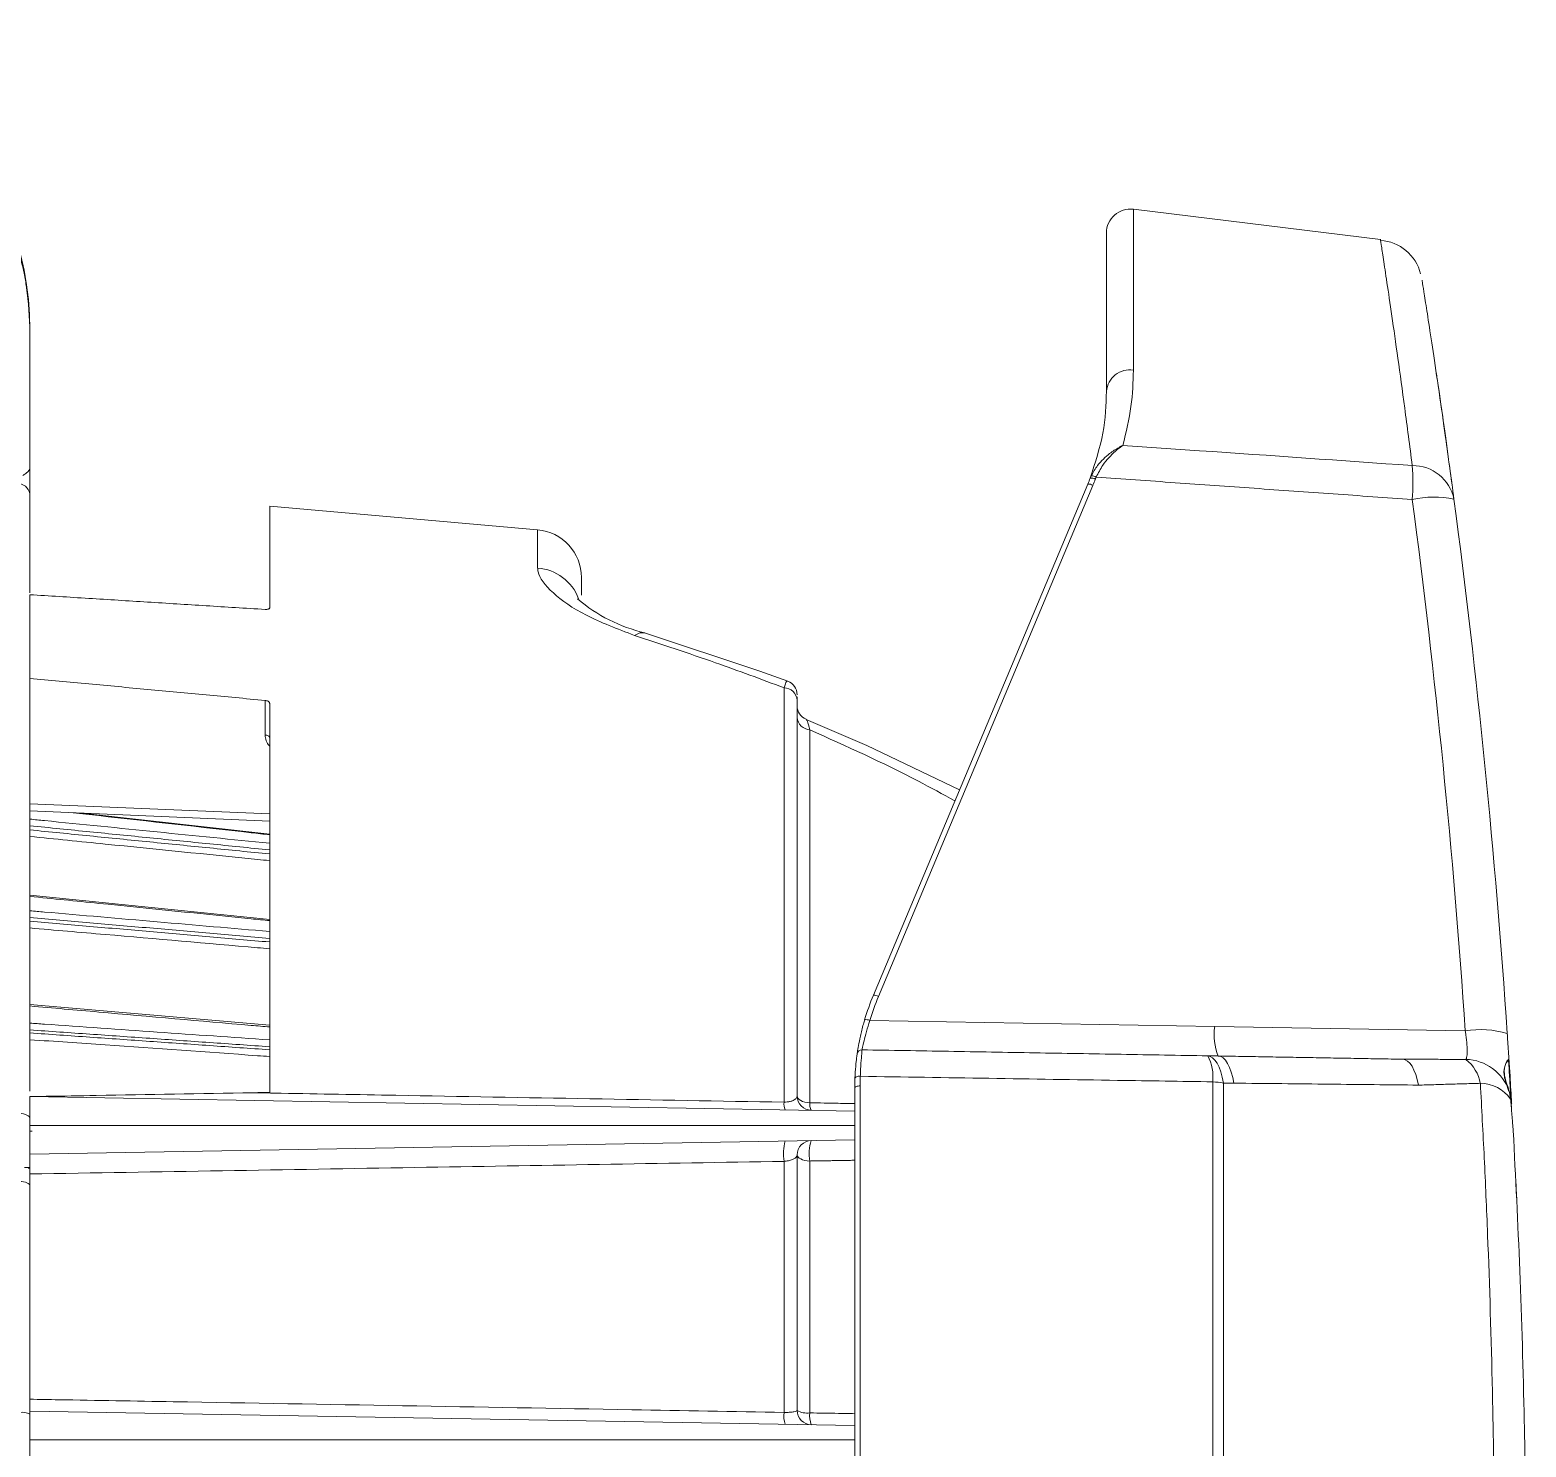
# Model space of a CAD drawing. Extents: x 11 to 120, y 2 to 94.
# Drawn here: x 96.511 to 99.631, y 40.824 to 43.778 of the extents above; entities that cross this region are included whole.
import ezdxf

# ---------------------------------------------------------------- set-up
doc = ezdxf.new("R2010")
doc.units = 0
doc.header["$MEASUREMENT"] = 0
doc.linetypes.add('SLD-Solid', pattern=[0])
doc.layers.add('OBJECT', color=7, linetype='CONTINUOUS')

msp = doc.modelspace()

# ---------------------------------------------------------------- linework, layer by layer
at = {"layer": 'OBJECT', "color": 7, "linetype": 'SLD-Solid', "lineweight": 15}
for p, q in [((99.3278, 43.3412), (98.8124, 43.4045)), ((98.8124, 43.4045), (98.8124, 43.0689)), ((98.7563, 43.025), (98.7563, 43.3549)), ((98.7563, 43.0738), (98.7563, 43.2204)), ((98.7563, 43.025), (98.7563, 43.212)), ((96.5113, 43.1476), (96.5113, 43.1536)), ((96.5113, 43.1476), (96.5113, 42.8665)), ((96.5113, 42.8074), (96.5113, 42.6051)), ((98.2703, 41.7658), (98.7174, 42.8316)), ((98.7279, 42.8289), (98.2807, 41.7632)), ((97.5701, 42.7363), (97.0113, 42.7852)), ((97.0113, 42.7852), (97.0113, 42.5737)), ((97.5701, 42.6565), (97.5701, 42.7363)), ((97.6613, 42.6367), (97.6613, 42.5997)), ((96.5113, 42.4264), (96.5113, 42.601)), ((96.5113, 42.4159), (96.5113, 42.4264)), ((96.5113, 42.4159), (96.5113, 41.566)), ((98.084, 41.5429), (98.084, 42.4068)), ((97.0016, 42.3082), (97.0016, 42.3806)), ((97.0113, 42.3741), (97.0113, 41.5632)), ((98.1113, 42.3808), (98.1113, 41.5561)), ((98.1377, 42.3194), (98.1377, 41.5416)), ((96.5113, 42.165), (97.0113, 42.1441)), ((96.5113, 42.15), (97.0113, 42.1291)), ((97.0113, 42.1017), (96.6196, 42.1455)), ((97.0113, 41.9236), (96.5113, 41.9742)), ((97.0113, 41.7032), (96.5113, 41.7469)), ((98.2629, 41.7132), (98.982, 41.7007)), ((98.982, 41.7007), (99.5045, 41.6916)), ((99.5956, 41.6329), (99.5956, 41.6334)), ((98.2313, 39.4664), (98.2313, 41.5724)), ((98.2426, 41.5768), (98.2426, 39.462)), ((98.9779, 39.4535), (98.9779, 41.5853)), ((99.0002, 41.5828), (99.0002, 39.456)), ((98.2313, 41.5245), (96.5113, 41.5545)), ((99.6013, 41.5233), (99.6013, 41.5237)), ((99.6013, 41.5237), (99.6013, 41.5237)), ((99.6013, 41.5233), (99.6013, 41.5233)), ((96.5157, 41.4823), (96.5113, 41.4826)), ((98.2313, 41.4645), (96.5113, 41.4345)), ((98.084, 40.8962), (98.084, 41.4196)), ((98.1113, 41.433), (98.1113, 40.9005)), ((98.1377, 41.4203), (98.1377, 40.8951)), ((96.5113, 41.3933), (96.5113, 40.9236)), ((99.61, 41.3803), (99.61, 41.3811)), ((96.5113, 40.9236), (96.5113, 40.8922)), ((98.2313, 40.8689), (96.5113, 40.8989))]:
    msp.add_line(p, q, dxfattribs=at)
at = {"layer": 'OBJECT', "color": 7, "linetype": 'SLD-Solid', "lineweight": 15, "flags": 128}
for points in [[(97.7932, 42.5211), (97.7833, 42.5213), (97.7721, 42.5161)], [(98.0917, 42.4206), (98.0336, 42.4415), (97.7932, 42.5211)], [(98.4499, 42.194), (98.2568, 42.2862), (98.1298, 42.3409)], [(97.0113, 42.3032), (97.0112, 42.3041), (97.0106, 42.3051), (97.0097, 42.3059), (97.0085, 42.3067), (97.0071, 42.3073), (97.0054, 42.3078), (97.0036, 42.3081), (97.0016, 42.3082)], [(98.9674, 41.6396), (98.9726, 41.6385), (98.9777, 41.6355), (98.9825, 41.6306), (98.9871, 41.624), (98.9912, 41.6157), (98.9948, 41.606), (98.9978, 41.5949), (99.0002, 41.5828)], [(98.9893, 41.6392), (98.9946, 41.6381), (98.9996, 41.6351), (99.0045, 41.6303), (99.009, 41.6237), (99.0131, 41.6154), (99.0167, 41.6057), (99.0197, 41.5947), (99.0221, 41.5826)], [(99.3741, 41.6325), (99.3792, 41.6314), (99.3842, 41.6286), (99.389, 41.624), (99.3935, 41.6177), (99.3976, 41.6099), (99.4013, 41.6006), (99.4044, 41.5901), (99.4069, 41.5785)], [(99.5969, 41.6133), (99.596, 41.6269), (99.5956, 41.6334)], [(98.2318, 41.5929), (98.232, 41.5938), (98.2327, 41.5947), (98.2338, 41.5954), (98.2352, 41.5961), (98.2369, 41.5966), (98.2388, 41.5969), (98.2409, 41.597), (98.243, 41.5969)], [(99.5979, 41.5961), (99.5972, 41.6086), (99.5969, 41.6133)], [(98.2313, 41.5724), (98.2316, 41.5733), (98.2322, 41.5742), (98.2333, 41.575), (98.2347, 41.5757), (98.2364, 41.5762), (98.2384, 41.5766), (98.2405, 41.5768), (98.2426, 41.5768)], [(98.1377, 41.5416), (98.1324, 41.5422), (98.1274, 41.5432), (98.1228, 41.5446), (98.1189, 41.5464), (98.1157, 41.5486), (98.1133, 41.5509), (98.1118, 41.5535), (98.1113, 41.5561)], [(96.5113, 41.509), (96.5109, 41.5109), (96.5097, 41.5128), (96.5077, 41.5145), (96.5051, 41.5161), (96.5018, 41.5174), (96.498, 41.5185), (96.4938, 41.5192), (96.4894, 41.5197)], [(98.1377, 41.4203), (98.1324, 41.4207), (98.1274, 41.4216), (98.1228, 41.4229), (98.1189, 41.4245), (98.1157, 41.4263), (98.1133, 41.4284), (98.1118, 41.4307), (98.1113, 41.433)], [(96.5113, 41.3686), (96.5109, 41.3703), (96.5097, 41.3719), (96.5077, 41.3734), (96.5051, 41.3748), (96.5018, 41.3759), (96.498, 41.3768), (96.4938, 41.3774), (96.4894, 41.3778)]]:
    msp.add_lwpolyline(points, dxfattribs=at)
at = {"layer": 'OBJECT', "color": 7, "linetype": 'SLD-Solid', "lineweight": 15}
for centre, radius, start, end in [((95.8863, 43.1536), 0.625, 0, 88.5), ((98.8063, 43.3549), 0.05, 83, 180), ((99.3209, 43.2465), 0.0936, 14.4464, 85.831), ((98.8044, 43.0214), 0.0481, 80.336, 175.7011), ((98.8925, 42.8348), 0.5028, 355.9608, 4.0392), ((99.395, 42.7823), 0.0879, 11.8659, 90.6216), ((98.2563, 43.025), 0.5, 337.24, 338.7898), ((98.7237, 42.8255), 0.0187, 60.359, 93.9028), ((98.7243, 42.829), 0.02, 58.1509, 89.1073), ((98.2576, 43.0263), 0.51, 337.24, 338.7898), ((96.4864, 42.8073), 0.0249, 0.0989, 83.1348), ((98.7183, 42.8132), 0.0185, 58.7493, 92.6715), ((99.4399, 42.6003), 0.2042, 78.3888, 102.9691), ((82.2665, 40.5315), 17.277, 3.85006, 7.54267), ((82.2543, 40.5194), 17.377, 3.85006, 7.54267), ((97.5613, 42.6367), 0.1, 0, 85), ((97.5626, 42.5573), 0.0995, 20.7473, 85.7094), ((97.8676, 42.8425), 0.3294, 229.4425, 257.0595), ((98.0836, 42.379), 0.0278, 3.8449, 89.1899), ((98.0813, 42.3925), 0.03, 359.9969, 69.8526), ((98.1413, 42.3692), 0.03, 180.0038, 247.9646), ((98.1387, 42.3468), 0.0274, 184.1905, 267.8886), ((98.7313, 41.5724), 0.5, 157.24, 163.4428), ((98.7326, 41.5736), 0.49, 157.24, 163.4428), ((98.2711, 41.7474), 0.0185, 58.7493, 92.6715), ((98.2546, 41.6954), 0.0197, 65.231, 97.5052), ((99.1097, 41.6847), 0.1287, 172.8451, 200.7056), ((99.5369, 41.502), 0.1923, 73.2932, 99.6749), ((98.2463, 41.6421), 0.01, 89, 171.8176), ((98.8857, 41.5957), 0.0928, 353.5803, 28.2123), ((99.4551, 41.5676), 0.0822, 10.3253, 51.7456), ((99.5028, 41.533), 0.0992, 19.2738, 88.1436), ((98.9666, 41.3833), 0.2023, 80.4535, 86.8226), ((99.5351, 41.5034), 0.0789, 35.6842, 89.363), ((98.1203, 41.5396), 0.0365, 174.7901, 200.1872), ((98.1413, 41.5561), 0.03, 180, 269), ((98.1636, 41.5388), 0.0261, 173.6379, 209.121), ((99.6005, 41.541), 0.000966, 260.4802, 328.1553), ((99.6005, 41.5405), 0.000986, 260.1647, 327.3418), ((99.6011, 41.5314), 0.00107, 260.6896, 320.7707), ((98.1974, 41.4353), 0.1145, 166.4959, 187.8554), ((98.1413, 41.433), 0.03, 91, 180), ((98.2217, 41.4356), 0.0854, 161.2821, 190.3291), ((96.5021, 41.4519), 0.0454, 267.7618, 281.686), ((85.2264, 40.6605), 14.4016, 2.67017, 2.84975), ((96.4942, 40.8608), 0.0358, 61.4072, 97.7847), ((98.1534, 40.8896), 0.0698, 174.5452, 195.0924), ((98.1413, 40.9005), 0.03, 180, 269), ((98.1319, 40.9346), 0.0399, 238.9053, 278.3071), ((98.1879, 40.889), 0.0506, 172.9938, 201.4695)]:
    msp.add_arc(centre, radius, start, end, dxfattribs=at)
for points, knots in [([(95.9027, 43.7742), (95.9372, 43.7717), (96.0072, 43.7664), (96.1082, 43.7366), (96.2039, 43.6911), (96.2897, 43.6304), (96.3649, 43.5555), (96.426, 43.4698), (96.4724, 43.3741), (96.4948, 43.2965), (96.5084, 43.2206), (96.5101, 43.179), (96.5113, 43.1476)], [0, 0, 0, 0, 0.107203, 0.217517, 0.324717, 0.435019, 0.542339, 0.652756, 0.760378, 0.8711, 0.902397, 1, 1, 1, 1]), ([(99.394, 42.8702), (99.3887, 42.9112), (99.378, 42.9934), (99.3637, 43.0969), (99.3511, 43.1851), (99.341, 43.2537), (99.3334, 43.3037), (99.3291, 43.3322), (99.3272, 43.3443), (99.3277, 43.341), (99.3277, 43.3408)], [0, 0, 0, 0, 0.139747, 0.280448, 0.424179, 0.568969, 0.70872, 0.849459, 0.993326, 1, 1, 1, 1]), ([(98.7563, 43.2984), (98.7563, 43.3028), (98.7563, 43.3121), (98.7563, 43.3159), (98.7563, 43.3179)], [0, 0, 0, 0, 0.468292, 1, 1, 1, 1]), ([(99.4144, 43.2564), (99.4146, 43.2552), (99.415, 43.2527), (99.4192, 43.2264), (99.4261, 43.1827), (99.4357, 43.1201), (99.4481, 43.0366), (99.4632, 42.9324), (99.475, 42.8445), (99.481, 42.8004)], [0, 0, 0, 0, 0.121603, 0.260335, 0.400029, 0.542736, 0.686473, 0.842577, 1, 1, 1, 1]), ([(98.7563, 43.025), (98.7563, 43.0351), (98.7563, 43.0507), (98.7563, 43.0677), (98.7563, 43.0738)], [0, 0, 0, 0, 0.639502, 1, 1, 1, 1]), ([(98.8124, 43.0689), (98.8118, 43.0442), (98.8104, 42.9948), (98.7971, 42.9399), (98.7905, 42.9123)], [0, 0, 0, 0, 0.498142, 1, 1, 1, 1]), ([(99.4443, 43.0623), (99.4444, 43.0617), (99.4446, 43.0604), (99.4481, 43.0364), (99.4545, 42.9925), (99.4639, 42.9264), (99.4728, 42.8612), (99.4773, 42.8284)], [0, 0, 0, 0, 0.169556, 0.362741, 0.555926, 0.776893, 1, 1, 1, 1]), ([(98.7225, 42.8441), (98.7328, 42.876), (98.7535, 42.9402), (98.7554, 42.9966), (98.7563, 43.025)], [0, 0, 0, 0, 0.496567, 1, 1, 1, 1]), ([(98.7246, 42.8491), (98.7288, 42.8564), (98.7393, 42.8747), (98.7606, 42.8941), (98.7778, 42.9057), (98.7869, 42.9105), (98.7895, 42.9118), (98.7904, 42.9123), (98.7905, 42.9123)], [0, 0, 0, 0, 0.246968, 0.616294, 0.888225, 0.963536, 0.996189, 1, 1, 1, 1]), ([(98.7905, 42.9123), (98.7904, 42.9122), (98.7896, 42.9117), (98.7844, 42.908), (98.7704, 42.8966), (98.7505, 42.8762), (98.7393, 42.8546), (98.7348, 42.8461)], [0, 0, 0, 0, 0.004008, 0.038977, 0.268223, 0.708725, 1, 1, 1, 1]), ([(98.7905, 42.9123), (98.8438, 42.9086), (99.045, 42.8946), (99.2462, 42.8805), (99.394, 42.8702)], [0, 0, 0, 0, 0.265214, 1, 1, 1, 1]), ([(96.4964, 42.8491), (96.4985, 42.8506), (96.5026, 42.8535), (96.5077, 42.8577), (96.5107, 42.8621), (96.5113, 42.865), (96.5113, 42.8664), (96.5113, 42.8665)], [0, 0, 0, 0, 0.259529, 0.511586, 0.769408, 0.991451, 1, 1, 1, 1]), ([(96.5113, 42.8665), (96.5113, 42.8652), (96.5113, 42.8608), (96.5113, 42.8518), (96.5113, 42.8397), (96.5113, 42.8294), (96.5113, 42.8204), (96.5113, 42.8131), (96.5113, 42.8086), (96.5113, 42.8077), (96.5113, 42.8074)], [0, 0, 0, 0, 0.065517, 0.218281, 0.370935, 0.523598, 0.616973, 0.766999, 0.916452, 1, 1, 1, 1]), ([(97.7721, 42.5161), (97.7366, 42.5297), (97.665, 42.557), (97.5961, 42.6061), (97.5714, 42.6388), (97.5703, 42.654), (97.5701, 42.6565)], [0, 0, 0, 0, 0.304165, 0.612213, 0.935018, 1, 1, 1, 1]), ([(97.0113, 42.5737), (97.0112, 42.5732), (97.011, 42.5723), (97.0093, 42.5711), (97.0067, 42.5704), (97.004, 42.5701), (97.0023, 42.5702), (97.0016, 42.5702)], [0, 0, 0, 0, 0.219651, 0.439264, 0.659733, 0.880541, 1, 1, 1, 1]), ([(98.084, 42.4068), (98.0363, 42.4246), (97.933, 42.4631), (97.8285, 42.4975), (97.7721, 42.5161)], [0, 0, 0, 0, 0.460735, 1, 1, 1, 1]), ([(98.084, 42.4068), (98.0849, 42.4097), (98.0873, 42.4173), (98.09, 42.4223), (98.0913, 42.4203), (98.0915, 42.42)], [0, 0, 0, 0, 0.337279, 0.901892, 1, 1, 1, 1]), ([(97.0016, 42.3806), (97.0028, 42.3804), (97.005, 42.3801), (97.008, 42.3788), (97.0102, 42.3772), (97.0112, 42.3755), (97.0113, 42.3745), (97.0113, 42.3741)], [0, 0, 0, 0, 0.21974, 0.439443, 0.659967, 0.880761, 1, 1, 1, 1]), ([(98.1113, 42.3877), (98.1113, 42.3876), (98.1113, 42.3865), (98.1113, 42.3834), (98.1113, 42.3808)], [0, 0, 0, 0, 0.136308, 1, 1, 1, 1]), ([(98.1298, 42.3408), (98.1307, 42.3401), (98.1331, 42.3381), (98.136, 42.3264), (98.1377, 42.3194)], [0, 0, 0, 0, 0.404281, 1, 1, 1, 1]), ([(97.0113, 42.2855), (97.0111, 42.2858), (97.0074, 42.2886), (97.0032, 42.2965), (97.0022, 42.3043), (97.0016, 42.3082)], [0, 0, 0, 0, 0.040411, 0.520202, 1, 1, 1, 1]), ([(98.4403, 42.1711), (98.415, 42.185), (98.316, 42.2391), (98.2137, 42.2851), (98.1377, 42.3194)], [0, 0, 0, 0, 0.25619, 1, 1, 1, 1]), ([(96.5113, 42.133), (96.5214, 42.132), (96.688, 42.1153), (96.8547, 42.0985), (97.0113, 42.0827)], [0, 0, 0, 0, 0.060204, 1, 1, 1, 1]), ([(97.0113, 42.1004), (96.9984, 42.1018), (96.8795, 42.1151), (96.743, 42.1304), (96.6194, 42.1443), (96.6017, 42.1462)], [0, 0, 0, 0, 0.095086, 0.870447, 1, 1, 1, 1]), ([(97.0113, 42.0466), (97.0029, 42.0474), (96.8886, 42.0589), (96.7219, 42.0757), (96.5637, 42.0916), (96.5113, 42.0969)], [0, 0, 0, 0, 0.050586, 0.685793, 1, 1, 1, 1]), ([(97.0113, 41.9214), (96.9984, 41.9227), (96.8795, 41.9347), (96.7128, 41.9516), (96.5592, 41.9671), (96.5113, 41.972)], [0, 0, 0, 0, 0.077897, 0.713096, 1, 1, 1, 1]), ([(96.5113, 41.942), (96.5214, 41.9411), (96.688, 41.9267), (96.8547, 41.9122), (97.0113, 41.8987)], [0, 0, 0, 0, 0.060204, 1, 1, 1, 1]), ([(97.0113, 41.8628), (97.0029, 41.8635), (96.8886, 41.8734), (96.7219, 41.8879), (96.5637, 41.9016), (96.5113, 41.9061)], [0, 0, 0, 0, 0.050586, 0.685793, 1, 1, 1, 1]), ([(97.0113, 41.6997), (96.9984, 41.7008), (96.8795, 41.7112), (96.7128, 41.7258), (96.5592, 41.7393), (96.5113, 41.7435)], [0, 0, 0, 0, 0.077897, 0.713096, 1, 1, 1, 1]), ([(98.2364, 41.6436), (98.2366, 41.6445), (98.2368, 41.6462), (98.239, 41.66), (98.2429, 41.6802), (98.2477, 41.7), (98.2512, 41.7119), (98.2521, 41.7149)], [0, 0, 0, 0, 0.226178, 0.452204, 0.682223, 0.919652, 1, 1, 1, 1]), ([(96.5113, 41.7077), (96.5214, 41.707), (96.688, 41.6953), (96.8547, 41.6837), (97.0113, 41.6727)], [0, 0, 0, 0, 0.060204, 1, 1, 1, 1]), ([(98.2629, 41.7132), (98.2604, 41.7053), (98.2553, 41.6895), (98.2505, 41.6697), (98.2476, 41.6563), (98.2467, 41.6523), (98.2465, 41.6522), (98.2465, 41.6521)], [0, 0, 0, 0, 0.245139, 0.490501, 0.730317, 0.965345, 1, 1, 1, 1]), ([(99.506, 41.6321), (99.5063, 41.6327), (99.5075, 41.6354), (99.5088, 41.6443), (99.5084, 41.6618), (99.5066, 41.6787), (99.505, 41.6888), (99.5045, 41.6916)], [0, 0, 0, 0, 0.080939, 0.365196, 0.637409, 0.898732, 1, 1, 1, 1]), ([(97.0113, 41.6381), (97.0029, 41.6387), (96.8886, 41.6468), (96.7219, 41.6585), (96.5637, 41.6696), (96.5113, 41.6732)], [0, 0, 0, 0, 0.050586, 0.685793, 1, 1, 1, 1]), ([(98.2318, 41.5929), (98.2323, 41.6016), (98.2333, 41.6191), (98.2354, 41.6366), (98.2364, 41.6431), (98.2364, 41.6435), (98.2364, 41.6436)], [0, 0, 0, 0, 0.304819, 0.609529, 0.915797, 1, 1, 1, 1]), ([(98.2465, 41.6521), (98.2465, 41.651), (98.2465, 41.6488), (98.2448, 41.6313), (98.2435, 41.612), (98.2431, 41.5994), (98.243, 41.5969)], [0, 0, 0, 0, 0.30705, 0.614016, 0.922363, 1, 1, 1, 1]), ([(99.5946, 41.6321), (99.5926, 41.6298), (99.5888, 41.6253), (99.5826, 41.6019), (99.5909, 41.5805), (99.5947, 41.5677), (99.5955, 41.5649)], [0, 0, 0, 0, 0.352536, 0.661542, 0.924397, 1, 1, 1, 1]), ([(99.5964, 41.5657), (99.5918, 41.5787), (99.5837, 41.6016), (99.5882, 41.6242), (99.5953, 41.6319), (99.5956, 41.633), (99.5956, 41.6332)], [0, 0, 0, 0, 0.353797, 0.623722, 0.940059, 1, 1, 1, 1]), ([(99.6003, 41.5401), (99.5994, 41.555), (99.5976, 41.585), (99.5957, 41.6161), (99.5947, 41.631), (99.5947, 41.6316), (99.5947, 41.6317)], [0, 0, 0, 0, 0.287263, 0.57454, 0.86145, 1, 1, 1, 1]), ([(98.9779, 41.5853), (98.9118, 41.5864), (98.6668, 41.5902), (98.4218, 41.5941), (98.243, 41.5969)], [0, 0, 0, 0, 0.269854, 1, 1, 1, 1]), ([(99.5979, 41.5961), (99.5985, 41.5875), (99.5995, 41.5717), (99.6007, 41.5502), (99.6013, 41.5405)], [0, 0, 0, 0, 0.548284, 1, 1, 1, 1]), ([(96.5113, 41.5545), (96.5114, 41.5545), (96.5114, 41.5545), (96.512, 41.5545), (96.5144, 41.5546), (96.5255, 41.5548), (96.5708, 41.5556), (96.7231, 41.5582), (96.867, 41.5607), (96.9758, 41.5626)], [0, 0, 0, 0, 0.000975, 0.002308, 0.005826, 0.020094, 0.076658, 0.30233, 1, 1, 1, 1]), ([(96.9758, 41.5626), (96.9957, 41.5623), (97.0953, 41.5605), (97.4647, 41.5539), (97.8142, 41.5477), (98.084, 41.5429)], [0, 0, 0, 0, 0.053919, 0.269597, 1, 1, 1, 1]), ([(99.4069, 41.5785), (99.3453, 41.5792), (99.2172, 41.5805), (99.0888, 41.5819), (99.0221, 41.5826)], [0, 0, 0, 0, 0.480478, 1, 1, 1, 1]), ([(99.536, 39.4565), (99.5391, 39.5144), (99.5453, 39.6307), (99.5531, 39.8167), (99.5594, 40.0108), (99.5636, 40.2035), (99.5657, 40.3912), (99.5661, 40.573), (99.5647, 40.7567), (99.5606, 40.9909), (99.5536, 41.216), (99.5443, 41.4284), (99.5388, 41.5309), (99.536, 41.5823)], [0, 0, 0, 0, 0.088396, 0.177531, 0.26901, 0.361303, 0.442162, 0.523579, 0.606757, 0.690543, 0.843256, 0.921374, 1, 1, 1, 1]), ([(96.5113, 41.5545), (96.5113, 41.554), (96.5113, 41.5528), (96.5113, 41.5432), (96.5113, 41.5283), (96.5113, 41.5111), (96.5113, 41.4994), (96.5113, 41.4945)], [0, 0, 0, 0, 0.19834, 0.412972, 0.627088, 0.843128, 1, 1, 1, 1]), ([(98.1113, 41.5561), (98.111, 41.5543), (98.1102, 41.5509), (98.1046, 41.5469), (98.0984, 41.5447), (98.0929, 41.5436), (98.0885, 41.543), (98.085, 41.543), (98.084, 41.5429)], [0, 0, 0, 0, 0.29554, 0.57572, 0.740311, 0.809198, 0.945635, 1, 1, 1, 1]), ([(98.1377, 41.5416), (98.1575, 41.5413), (98.1887, 41.5407), (98.22, 41.5402), (98.2313, 41.54)], [0, 0, 0, 0, 0.635156, 1, 1, 1, 1]), ([(96.5113, 41.509), (96.5113, 41.5017), (96.5113, 41.4905), (96.5113, 41.4822), (96.5113, 41.4793)], [0, 0, 0, 0, 0.652338, 1, 1, 1, 1]), ([(96.5113, 41.4945), (96.5113, 41.4883), (96.5113, 41.4753), (96.5113, 41.4576), (96.5113, 41.4436), (96.5113, 41.4357), (96.5113, 41.4349), (96.5113, 41.4345)], [0, 0, 0, 0, 0.19834, 0.412972, 0.627088, 0.843128, 1, 1, 1, 1]), ([(96.5113, 41.4945), (96.9213, 41.4945), (97.3722, 41.4945), (97.8641, 41.4945), (97.9871, 41.4945), (98.1096, 41.4945), (98.1909, 41.4945), (98.2313, 41.4945)], [0, 0, 0, 0, 0.71491, 0.786401, 0.857893, 0.929384, 1, 1, 1, 1]), ([(99.6046, 41.4829), (99.6095, 41.3869), (99.6194, 41.1927), (99.6271, 40.9269), (99.6306, 40.7045), (99.6316, 40.5286), (99.6308, 40.3508), (99.6275, 40.1255), (99.6197, 39.854), (99.6097, 39.6561), (99.6046, 39.5559)], [0, 0, 0, 0, 0.158308, 0.320393, 0.4075, 0.494607, 0.584228, 0.67385, 0.834938, 1, 1, 1, 1]), ([(96.5113, 41.3933), (96.5113, 41.3965), (96.5113, 41.403), (96.5113, 41.4132), (96.5113, 41.4224), (96.5113, 41.4295), (96.5113, 41.4338), (96.5113, 41.4343), (96.5113, 41.4345)], [0, 0, 0, 0, 0.171523, 0.343061, 0.514331, 0.685789, 0.857933, 1, 1, 1, 1]), ([(98.084, 41.4196), (97.8273, 41.4153), (97.3032, 41.4066), (96.7789, 41.3977), (96.5113, 41.3933)], [0, 0, 0, 0, 0.489597, 1, 1, 1, 1]), ([(96.5113, 41.4074), (96.5113, 41.399), (96.5113, 41.3857), (96.5113, 41.3732), (96.5113, 41.3686)], [0, 0, 0, 0, 0.635084, 1, 1, 1, 1]), ([(98.1113, 41.433), (98.1112, 41.4321), (98.1109, 41.4299), (98.1078, 41.4265), (98.1018, 41.4232), (98.0959, 41.4214), (98.0901, 41.4202), (98.0868, 41.4199), (98.084, 41.4196)], [0, 0, 0, 0, 0.153988, 0.403621, 0.621596, 0.816233, 0.835213, 1, 1, 1, 1]), ([(96.5113, 40.9236), (96.5313, 40.9233), (96.6309, 40.9215), (97.0493, 40.9143), (97.5536, 40.9055), (97.9782, 40.8981), (98.084, 40.8962)], [0, 0, 0, 0, 0.038008, 0.190039, 0.798163, 1, 1, 1, 1]), ([(96.5113, 40.8989), (96.5113, 40.8992), (96.5113, 40.8999), (96.5113, 40.9051), (96.5113, 40.9127), (96.5113, 40.9195), (96.5113, 40.9232), (96.5113, 40.9236)], [0, 0, 0, 0, 0.242889, 0.485801, 0.728123, 0.969552, 1, 1, 1, 1]), ([(96.5113, 40.8989), (96.5113, 40.8983), (96.5113, 40.8972), (96.5113, 40.8875), (96.5113, 40.8727), (96.5113, 40.8555), (96.5113, 40.8438), (96.5113, 40.8389)], [0, 0, 0, 0, 0.19834, 0.412972, 0.627088, 0.843128, 1, 1, 1, 1]), ([(98.1113, 40.9005), (98.111, 40.8999), (98.1103, 40.8987), (98.1051, 40.8973), (98.0973, 40.8964), (98.0897, 40.8961), (98.0852, 40.8962), (98.084, 40.8962)], [0, 0, 0, 0, 0.236418, 0.470095, 0.698088, 0.91992, 1, 1, 1, 1]), ([(98.1377, 40.8951), (98.1575, 40.8948), (98.1888, 40.8943), (98.22, 40.8937), (98.2313, 40.8935)], [0, 0, 0, 0, 0.63586, 1, 1, 1, 1]), ([(96.5113, 40.8389), (96.5113, 40.8327), (96.5113, 40.8197), (96.5113, 40.802), (96.5113, 40.788), (96.5113, 40.7801), (96.5113, 40.7793), (96.5113, 40.7789)], [0, 0, 0, 0, 0.19834, 0.412972, 0.627088, 0.843128, 1, 1, 1, 1]), ([(96.5113, 40.8389), (96.9213, 40.8389), (97.3722, 40.8389), (97.8641, 40.8389), (97.9871, 40.8389), (98.1096, 40.8389), (98.1909, 40.8389), (98.2313, 40.8389)], [0, 0, 0, 0, 0.71491, 0.786401, 0.857893, 0.929384, 1, 1, 1, 1])]:
    msp.add_open_spline(points, degree=3, knots=knots, dxfattribs=at)
for points in [[(98.7225, 42.8441), (98.7246, 42.8491)], [(98.7348, 42.8461), (98.733, 42.8417)], [(99.394, 42.7994), (98.7348, 42.8461)], [(97.0016, 42.5702), (96.5113, 42.601)], [(96.5113, 42.4264), (97.0016, 42.3806)], [(97.0113, 42.0689), (96.5113, 42.1192)], [(96.5113, 42.1106), (97.0113, 42.0604)], [(97.0113, 41.8844), (96.5113, 41.9278)], [(96.5113, 41.9203), (97.0113, 41.8769)], [(97.0113, 41.6585), (96.5113, 41.6936)], [(96.5113, 41.6873), (97.0113, 41.6522)], [(99.5921, 41.6862), (99.5956, 41.6332)], [(98.2465, 41.6521), (98.9674, 41.6396)], [(98.9674, 41.6396), (98.9893, 41.6392)], [(98.9893, 41.6392), (99.3741, 41.6325)], [(99.3741, 41.6325), (99.506, 41.6321)], [(98.2313, 41.5724), (98.2318, 41.5929)], [(98.243, 41.5969), (98.2426, 41.5768)], [(96.9758, 41.5626), (97.0113, 41.5632)], [(99.0221, 41.5826), (99.0002, 41.5828)], [(99.536, 41.5823), (99.4069, 41.5785)], [(99.5992, 41.5495), (99.5964, 41.5657)], [(99.6013, 41.5237), (99.5992, 41.5495)], [(99.6004, 41.5395), (99.6003, 41.5401)], [(99.6009, 41.5303), (99.6004, 41.5395)], [(99.6014, 41.5399), (99.6013, 41.5405)], [(99.6013, 41.5237), (99.6013, 41.5233)], [(99.6046, 41.4829), (99.6013, 41.5233)], [(96.5113, 41.4053), (96.5076, 41.4055)], [(96.5113, 41.4258), (96.5113, 41.4074)], [(98.2313, 41.4218), (98.1377, 41.4203)]]:
    msp.add_open_spline(points, degree=1, dxfattribs=at)

doc.saveas('drawing.dxf')
